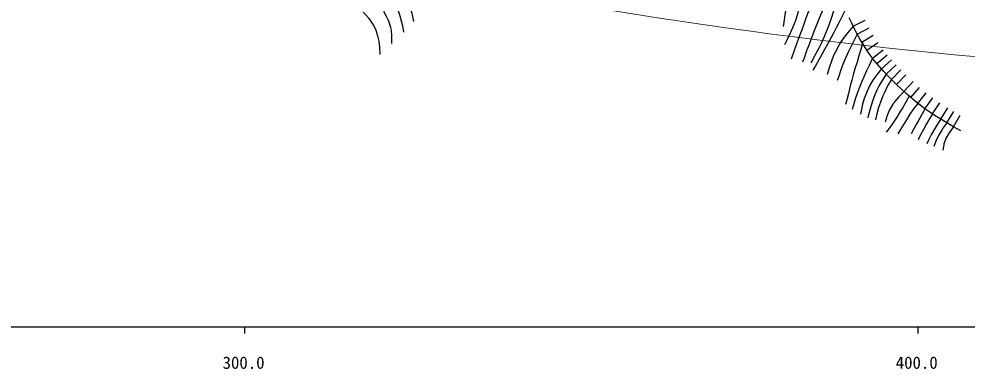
# Model space of a CAD drawing. Units: millimetres, scale not verified. Extents: x 0 to 700000, y -47500 to 447500.
# Drawn here: x 334478 to 475317, y 198715 to 250692 of the extents above; entities that cross this region are included whole.
import ezdxf
from ezdxf.enums import TextEntityAlignment as Align

# ---------------------------------------------------------------- set-up
doc = ezdxf.new("R2010")
doc.units = ezdxf.units.MM
doc.header["$LTSCALE"] = 1000
doc.layers.add('作業ﾚｲﾔ1', color=7, linetype='Continuous', lineweight=25)
doc.styles.add('ＭＳ ゴシック', font='')
doc.styles.get('ＭＳ ゴシック').set_extended_font_data('MS Gothic')

msp = doc.modelspace()

# ---------------------------------------------------------------- linework, layer by layer
at = {"layer": '作業ﾚｲﾔ1'}
for p, q in [((458379, 249643), (460177, 250519)), ((458996, 248438), (460756, 249388)), ((459675, 247247), (461388, 248280)), ((460433, 246062), (462088, 247184)), ((461283, 244879), (462874, 246091)), ((461910, 244088), (463454, 245359)), ((462590, 243294), (464085, 244621)), ((463327, 242494), (464773, 243875)), ((464081, 241726), (465495, 243141)), ((464851, 240965), (466247, 242398)), ((465938, 239934), (467293, 241404)), ((466976, 239009), (468278, 240527)), ((468005, 238162), (469243, 239732)), ((469064, 237363), (470234, 238986)), ((470192, 236584), (471297, 238252)), ((471429, 235796), (472478, 237499)), ((472333, 235251), (473351, 236972)), ((473314, 234680), (474309, 236415)), ((40000, 205000), (579000, 205000)), ((368000, 205000), (368000, 204000)), ((468000, 205000), (468000, 204000))]:
    msp.add_line(p, q, dxfattribs=at)
for points in [[(453582, 261013), (452727, 260220), (452024, 259520), (451424, 258850), (450881, 258146), (450348, 257345), (449946, 256675), (449438, 255730), (449053, 254856), (448764, 254012), (448549, 253163), (448382, 252270), (448240, 251294), (448099, 250199), (448019, 249582)], [(454080, 259919), (453355, 258979), (452787, 258197), (452311, 257464), (451864, 256673), (451438, 255830), (451025, 254850), (450747, 253939), (450540, 253058), (450343, 252170), (450095, 251235), (449778, 250328), (449399, 249387), (449058, 248596), (448657, 247745), (448206, 246835)], [(454980, 257695), (454313, 256721), (453820, 255950), (453379, 255197), (452940, 254401), (452441, 253430), (452037, 252536), (451694, 251679), (451381, 250816), (451062, 249908), (450706, 248913), (450589, 248598), (450234, 247645), (449941, 246844), (449639, 245993), (449256, 244886), (449193, 244705)], [(455585, 255818), (455044, 254636), (454598, 253657), (454218, 252813), (453876, 252034), (453542, 251252), (453190, 250398), (452793, 249406), (452408, 248430), (452088, 247603), (451792, 246812), (451477, 245943), (451101, 244883), (450883, 244264)], [(393142, 250337), (392943, 251304), (392898, 251480), (392613, 252437), (392230, 253357), (392225, 253368), (391808, 254201), (391566, 254622)], [(456230, 254703), (455939, 253511), (455692, 252559), (455450, 251726), (455177, 250891), (454835, 249933), (454776, 249773), (454395, 248779), (454040, 247934), (453679, 247158), (453280, 246370), (452811, 245489), (452238, 244434), (452109, 244196)], [(390543, 252528), (390914, 251597), (391054, 251177), (391321, 250233), (391434, 249692), (391589, 248711)], [(457272, 252113), (456704, 250995), (456263, 250133), (455874, 249382), (455460, 248598), (455070, 247864), (454575, 246940), (454154, 246165), (453748, 245429), (453296, 244622), (452741, 243636), (452421, 243067)], [(388124, 245416), (388104, 246493), (387991, 247375), (387847, 247989), (387545, 248977), (387158, 249810), (386588, 250633), (386490, 250752), (385854, 251454), (385590, 251688)], [(389868, 247055), (389891, 248122), (389803, 249010), (389713, 249417), (389418, 250364), (389036, 251182), (388682, 251819)], [(474384, 234075), (473314, 234680), (472333, 235251), (471429, 235796), (470590, 236324), (469806, 236844), (469064, 237363), (468353, 237892), (467660, 238437), (466976, 239009), (466287, 239615), (465583, 240264), (464851, 240965), (464081, 241726), (463718, 242091), (462951, 242894), (462243, 243691), (461590, 244484), (460989, 245274), (460433, 246062), (459918, 246851), (459441, 247643), (458996, 248438), (458579, 249239), (458185, 250048), (457810, 250865)], [(458379, 249643), (457634, 248737), (457059, 247997), (456571, 247278), (456086, 246431), (455951, 246174), (455501, 245252), (455171, 244439), (454884, 243563), (454562, 242449), (454556, 242428)], [(458996, 248438), (458445, 247367), (458034, 246545), (457671, 245769), (457273, 244852), (456890, 243926), (456583, 243129), (456250, 242195), (456025, 241547)], [(459843, 247134), (459495, 246029), (459243, 245205), (458971, 244292), (458670, 243270), (458421, 242394), (458199, 241582), (457978, 240751), (457736, 239816), (457446, 238696), (457259, 237973)], [(461283, 244879), (460758, 243803), (460370, 242979), (460022, 242188), (459689, 241388), (459308, 240435), (459008, 239625), (458723, 238786), (458385, 237744), (458232, 237271)], [(462590, 243294), (461887, 242372), (461347, 241616), (460898, 240865), (460470, 239962), (460418, 239836), (460053, 238892), (459806, 238051), (459598, 237073), (459499, 236542)], [(463327, 242494), (462718, 241565), (462284, 240805), (461938, 240121), (461510, 239185), (461208, 238363), (460961, 237506), (460693, 236462), (460576, 236004)], [(464081, 241726), (463525, 240760), (463131, 239982), (462825, 239298), (462445, 238358), (462179, 237536), (461938, 236617), (461716, 235719)], [(465927, 239885), (465162, 239129), (464596, 238440), (464313, 238031), (463810, 237178), (463468, 236361), (463131, 235367)], [(466749, 239310), (466209, 238317), (465779, 237570), (465404, 236948), (464871, 236094), (464396, 235385), (463843, 234601), (463327, 233880)], [(467998, 238163), (467348, 237326), (466821, 236564), (466311, 235711), (465847, 234911), (465350, 234136), (465020, 233642)], [(469079, 237384), (468581, 236487), (468297, 235974), (467831, 235136), (467398, 234359), (466998, 233642)], [(470192, 236584), (469646, 235706), (469300, 235118), (468825, 234278), (468412, 233489), (468034, 232747)], [(471394, 235771), (470817, 234933), (470510, 234439), (470030, 233602), (469633, 232788), (469330, 232137)], [(472333, 235251), (471742, 234458), (471573, 234203), (471075, 233366), (470703, 232557), (470363, 231753)], [(473314, 234680), (472675, 233787), (472209, 233038), (471885, 232151), (471849, 232000), (471720, 231209)]]:
    msp.add_lwpolyline(points, dxfattribs=at)
at = {"layer": '作業ﾚｲﾔ1', "lineweight": 13}
msp.add_arc((546496, 1013347), 771432, 254.64979, 270.92625, dxfattribs=at)

# ---------------------------------------------------------------- texts
at = {"layer": '作業ﾚｲﾔ1', "style": 'ＭＳ ゴシック'}
for s, p in [('300.0', (367844, 198195)), ('400.0', (467844, 198195))]:
    msp.add_text(s, height=1833, dxfattribs=at).set_placement(p, align=Align.BOTTOM_CENTER)

doc.saveas('drawing.dxf')
